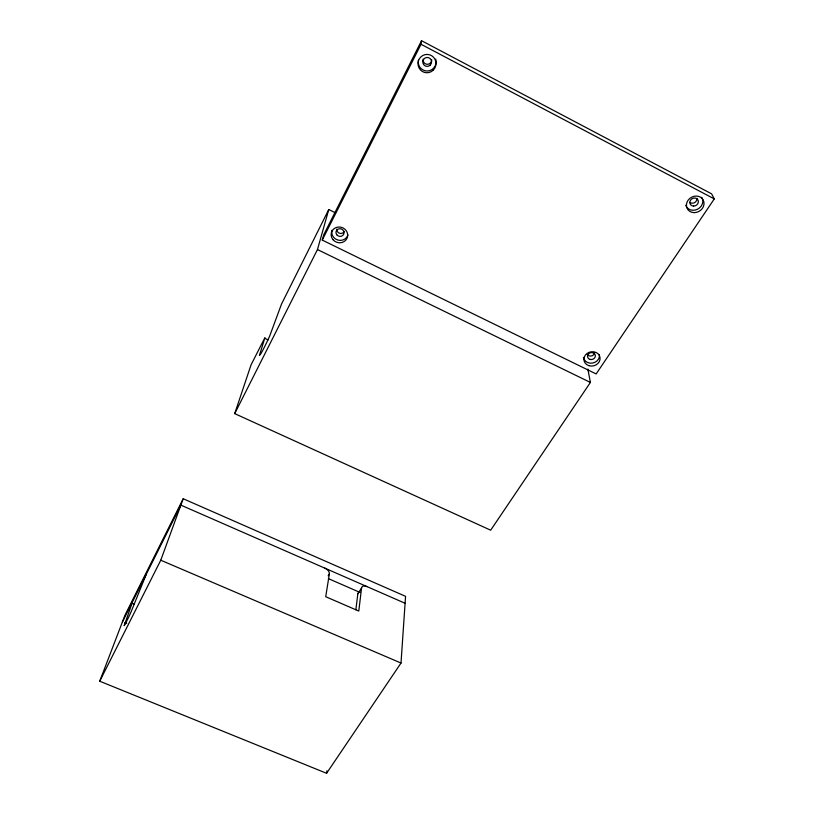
<?xml version="1.0" encoding="UTF-8"?>
<svg xmlns="http://www.w3.org/2000/svg" width="814" height="814" viewBox="0 0 814 814"><rect width="100%" height="100%" fill="white"/><g stroke="black" fill="none" stroke-linecap="round" stroke-linejoin="round"><path stroke-width="1.22" d="M401.007 663.044L405.565 596.336L183.201 498.748L124.99 615.191L99.725 681.216L326.587 773.3L401.007 663.044L160.765 560.215L99.725 681.216M367.094 586.64A5.729 3.266 32.7 0 0 361.579 587.871L358.791 611.049L325.712 596.713L329.385 573.789A5.759 3.317 31.1 0 0 324.766 568.111M355.86 609.788L357.834 593.874L361.579 587.871M326.587 773.3L326.923 770.787M322.252 240.089L421.031 44.271L421.52 40.7L711.609 193.844L714.275 198.901L596.143 373.941L322.252 240.089L323.718 234.798L421.52 40.7M587.861 369.078L590.404 382.438L490.669 530.199L234.707 413.624L317.47 249.552L328.764 209.524L335.582 212.892M328.764 209.524L281.593 303.887L269.668 336.07A18.753 1.15 -65.1 0 1 265.944 344.027A18.437 1.129 -65.1 0 1 263.99 347.944A18.753 1.15 -65.1 0 1 260.653 354.009L259.422 355.423L264.937 337.627L251.068 364.814L234.707 413.624M131.522 603.734L132.509 602.014L124.237 625.549M160.765 560.215L183.201 498.748M146.255 574.308L130.983 612.108A16.565 0.845 -65.9 0 1 127.849 618.823A16.29 0.834 -65.9 0 1 126.363 621.804M122.354 622.079L180.871 505.128L405.097 603.276M328.164 575.824L329.385 573.789M124.786 622.71L126.699 623.504M132.153 603.306L134.422 604.253M328.347 578.612L359.676 592.277M264.804 338.319L268.203 339.916M317.47 249.552L590.404 382.438M421.031 44.271L714.275 198.901M126.333 621.855A16.565 0.845 -65.9 0 1 124.206 625.6M357.834 593.874A5.708 3.287 32.7 0 1 360.053 591.992M347.965 234.89A8.313 7.825 19.1 0 1 337.851 240.059A8.313 7.825 19.1 0 1 332.01 230.23M344.332 231.461A4.039 3.805 19.3 0 1 336.701 229.202M599.43 354.711A8.109 7.112 -12.9 0 1 592.5 363.075A8.109 7.112 -12.9 0 1 583.445 357.427M594.637 352.849A3.948 3.46 -13 0 1 587.342 354.538M435.744 59.117A9.137 8.954 -78.5 0 1 427.635 71.001A9.137 8.954 -78.5 0 1 418.406 60.155M431.766 59.748A4.446 4.345 -78.7 0 1 427.024 64.286A4.446 4.345 -78.7 0 1 423.148 59.035M701.79 197.314A9.025 7.967 -30.5 0 1 697.527 209.239A9.025 7.967 -30.5 0 1 685.744 205.321M696.977 198.341A4.385 3.877 -30.7 0 1 689.916 202.523M332.997 239.692A8.354 7.855 18.9 0 0 347.181 237.963A8.354 7.855 18.9 0 0 338.054 227.065A8.354 7.855 18.9 0 0 332.997 239.692M336.833 234.829A4.06 3.826 19.1 0 0 343.752 234.106A4.06 3.826 19.1 0 0 339.407 228.724A4.06 3.826 19.1 0 0 336.833 234.829M588.898 365.669A8.15 7.133 -12.8 0 0 600.04 357.55A8.15 7.133 -12.8 0 0 587.077 353.439A8.15 7.133 -12.8 0 0 588.898 365.669M590.038 359.401A3.968 3.48 -12.9 0 0 595.319 355.301A3.968 3.48 -12.9 0 0 588.929 353.49A3.968 3.48 -12.9 0 0 590.038 359.401M433.119 70.269A9.178 8.995 -78.4 0 0 429.65 54.803A9.178 8.995 -78.4 0 0 418.213 65.7A9.178 8.995 -78.4 0 0 433.119 70.269M430.26 65.069A4.467 4.375 -78.5 0 0 428.347 57.601A4.467 4.375 -78.5 0 0 422.944 63.075A4.467 4.375 -78.5 0 0 430.26 65.069M694.118 212.627A9.066 7.998 -30.3 0 0 703.337 200.315A9.066 7.998 -30.3 0 0 688.206 200.081A9.066 7.998 -30.3 0 0 694.118 212.627M693.609 206.084A4.406 3.897 -30.5 0 0 698.036 200.061A4.406 3.897 -30.5 0 0 690.659 200.01A4.406 3.897 -30.5 0 0 693.609 206.084"/></g></svg>
